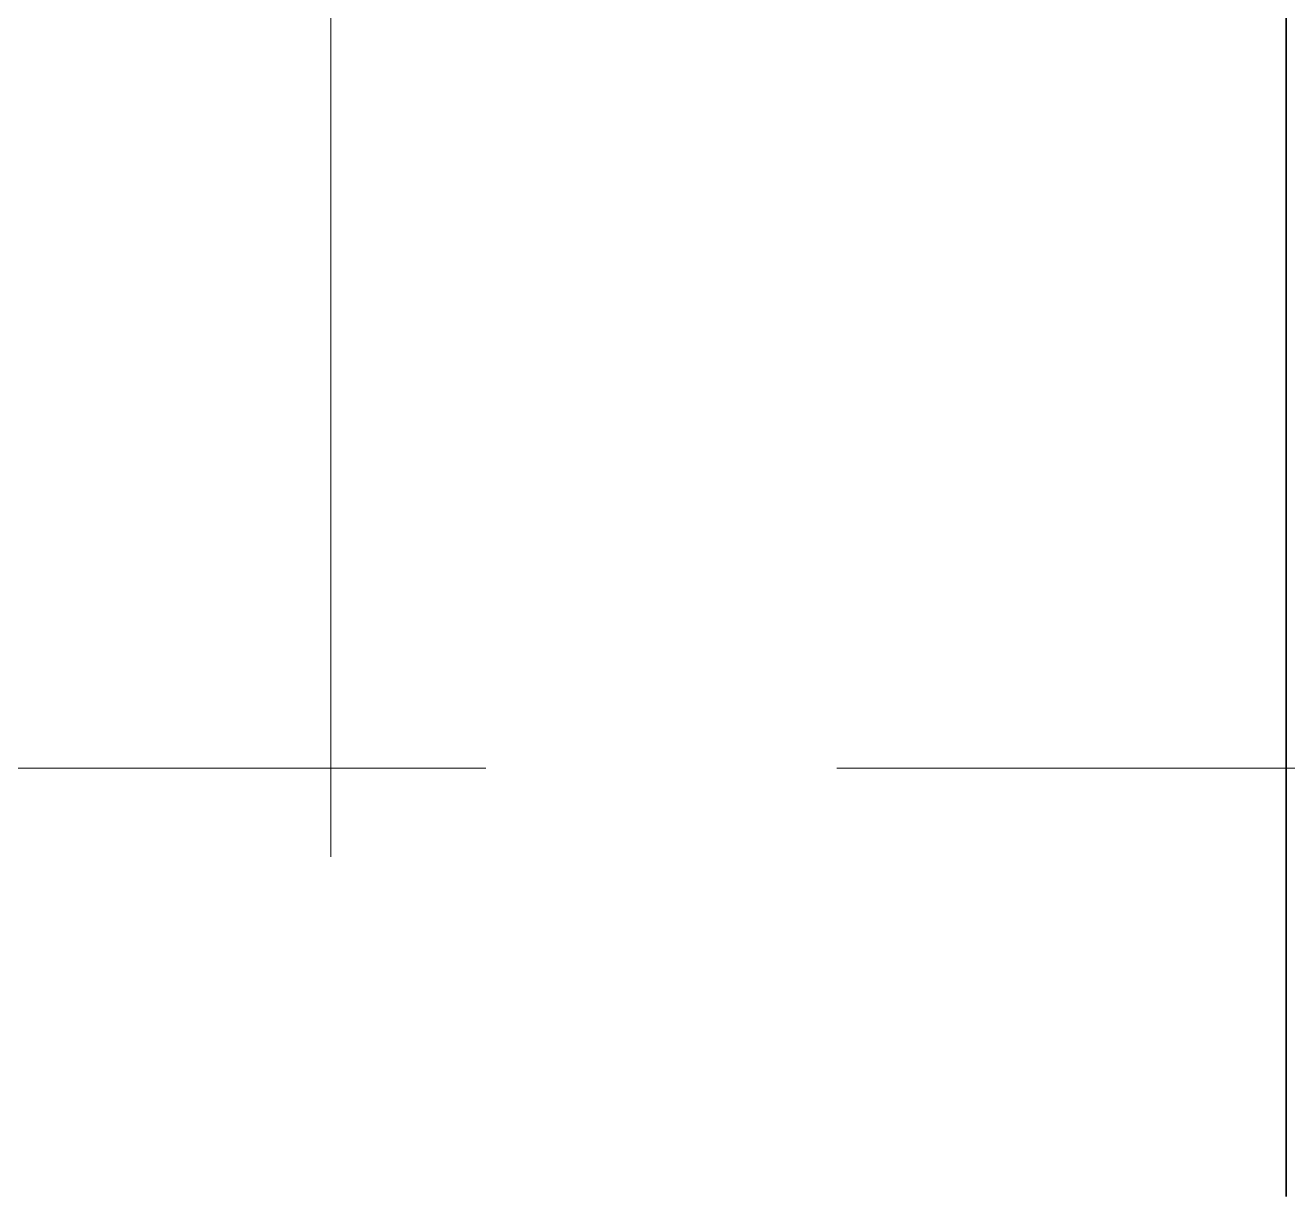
# Model space of a CAD drawing. Header units: millimetres. Extents: x -3817 to 677485, y -22715 to 103890.
# Drawn here: x 657471 to 659185, y 9098 to 10685 of the extents above; entities that cross this region are included whole.
import ezdxf

# ---------------------------------------------------------------- set-up
doc = ezdxf.new("R2010")
doc.units = ezdxf.units.MM
doc.layers.add('PDF _Геометрия', color=7, linetype='Continuous', true_color=0x1d1d1d)

msp = doc.modelspace()

# ---------------------------------------------------------------- linework, layer by layer
at = {"layer": 'PDF _Геометрия', "color": 253, "lineweight": 9, "true_color": 0xaaaaaa}
for points in [[(657885.5, 9555.6), (657885.5, 11143.1)], [(656508.9, 9675.9), (658096.4, 9675.9)], [(658572.7, 9675.9), (659207.7, 9675.9)]]:
    msp.add_lwpolyline(points, dxfattribs=at)
at = {"layer": 'PDF _Геометрия', "color": 9, "lineweight": 9, "true_color": 0xc0c0c0}
for points in [[(659183.4, 10653.4), (659183.4, 10885.1), (659182.4, 10885.1), (659182.4, 10653.4)], [(659182.4, 10633.5), (659183.4, 10633.5), (659183.4, 10613.5), (659183.4, 10593.5), (659183.4, 10613.5), (659182.4, 10613.5)], [(659183.4, 10417.8), (659183.4, 10586.8), (659182.4, 10586.8), (659182.4, 10417.8)], [(659183.4, 10393.5), (659183.4, 10413.5)], [(659183.4, 10269.1), (659183.4, 10352.9), (659182.4, 10352.9), (659182.4, 10269.1)], [(659183.4, 9244.9), (659183.4, 10256.4), (659182.4, 10256.4), (659182.4, 9244.9)], [(659182.4, 9309.4), (659182.4, 9307.2), (659182.4, 9304.5), (659182.4, 9301.5), (659182.4, 9298.1), (659182.4, 9294.4), (659182.4, 9290.4), (659182.4, 9286), (659182.4, 9281.4), (659182.4, 9276.6), (659182.4, 9271.7), (659182.4, 9266.7), (659182.4, 9261.7), (659182.4, 9256.9), (659182.4, 9252.3), (659182.4, 9247.9), (659182.4, 9243.7), (659182.4, 9239.8), (659182.4, 9236.1), (659182.4, 9232.6), (659182.4, 9229.3), (659182.4, 9226.2), (659182.4, 9223.3), (659182.4, 9220.6), (659182.4, 9218.1), (659182.4, 9215.8), (659182.4, 9213.7), (659182.4, 9211.8), (659182.4, 9210.2), (659182.4, 9209), (659182.4, 9208), (659182.4, 9207.3), (659182.4, 9206.9), (659182.4, 9206.6), (659182.4, 9206.4), (659182.4, 9206.3), (659182.4, 9206.1), (659182.4, 9205.9), (659182.4, 9205.7), (659182.4, 9205.5), (659182.4, 9205.3), (659182.4, 9205.2), (659182.4, 9205.1), (659182.4, 9205.2), (659182.4, 9205.3), (659182.4, 9205.5), (659182.4, 9205.7), (659182.4, 9205.9), (659182.4, 9206.1), (659182.4, 9206.3), (659182.4, 9206.4), (659182.4, 9206.6), (659182.4, 9206.9), (659182.4, 9207.3), (659182.4, 9208), (659182.4, 9209), (659182.4, 9210.2), (659182.4, 9211.8), (659182.4, 9213.7), (659182.4, 9215.8), (659182.4, 9218.1), (659182.4, 9220.6), (659182.4, 9223.3), (659182.4, 9226.2), (659182.4, 9229.3), (659182.4, 9232.6), (659182.4, 9236.1), (659182.4, 9239.8), (659182.4, 9243.7), (659182.4, 9247.9), (659182.4, 9252.3), (659182.4, 9256.9), (659182.4, 9261.7), (659182.4, 9266.7), (659182.4, 9271.7), (659182.4, 9276.6), (659182.4, 9281.4), (659182.4, 9286), (659182.4, 9290.4), (659182.4, 9294.4), (659182.4, 9298.1), (659182.4, 9301.5), (659182.4, 9304.5), (659182.4, 9307.2)], [(659183.4, 9205.1), (659183.4, 9205.2), (659183.4, 9205.3), (659183.4, 9205.5), (659183.4, 9205.7), (659183.4, 9205.9), (659183.4, 9206.1), (659183.4, 9206.3), (659183.4, 9206.4), (659183.4, 9206.6), (659183.4, 9206.9), (659183.4, 9207.3), (659183.4, 9208), (659183.4, 9209), (659183.4, 9210.2), (659183.4, 9211.8), (659183.4, 9213.7), (659183.4, 9215.8), (659183.4, 9218.1), (659183.4, 9220.6), (659183.4, 9223.3), (659183.4, 9226.2), (659183.4, 9229.3), (659183.4, 9232.6), (659183.4, 9236.1), (659183.4, 9239.8), (659183.4, 9243.7), (659183.4, 9247.9), (659183.4, 9252.3), (659183.4, 9256.9), (659183.4, 9261.7), (659183.4, 9266.7), (659183.4, 9271.7), (659183.4, 9276.6), (659183.4, 9281.4), (659183.4, 9286), (659183.4, 9290.4), (659183.4, 9294.4), (659183.4, 9298.1), (659183.4, 9301.5), (659183.4, 9304.5), (659183.4, 9307.2), (659183.4, 9309.4), (659183.4, 9307.2), (659183.4, 9304.5), (659183.4, 9301.5), (659183.4, 9298.1), (659183.4, 9294.4), (659183.4, 9290.4), (659183.4, 9286), (659183.4, 9281.4), (659183.4, 9276.6), (659183.4, 9271.7), (659183.4, 9266.7), (659183.4, 9261.7), (659183.4, 9256.9), (659183.4, 9252.3), (659183.4, 9247.9), (659183.4, 9243.7), (659183.4, 9239.8), (659183.4, 9236.1), (659183.4, 9232.6), (659183.4, 9229.3), (659183.4, 9226.2), (659183.4, 9223.3), (659183.4, 9220.6), (659183.4, 9218.1), (659183.4, 9215.8), (659183.4, 9213.7), (659183.4, 9211.8), (659183.4, 9210.2), (659183.4, 9209), (659183.4, 9208), (659183.4, 9207.3), (659183.4, 9206.9), (659183.4, 9206.6), (659183.4, 9206.4), (659183.4, 9206.3), (659183.4, 9206.1), (659183.4, 9205.9), (659183.4, 9205.7), (659183.4, 9205.5), (659183.4, 9205.3), (659183.4, 9205.2)], [(659182.4, 9250.1), (659182.4, 9252.3), (659182.4, 9254.5), (659182.4, 9256.7), (659182.4, 9258.8), (659182.4, 9256.7), (659182.4, 9254.5), (659182.4, 9252.3)], [(659183.4, 9258.8), (659183.4, 9256.7), (659183.4, 9254.5), (659183.4, 9252.3), (659183.4, 9250.1), (659183.4, 9252.3), (659183.4, 9254.5), (659183.4, 9256.7)], [(659182.4, 9230), (659182.4, 9237.9), (659182.4, 9241.5), (659182.4, 9243.9), (659182.4, 9241.5), (659182.4, 9237.9)], [(659183.4, 9243.9), (659183.4, 9241.5), (659183.4, 9237.9), (659183.4, 9230), (659183.4, 9237.9), (659183.4, 9241.5)], [(659183.4, 9230), (659182.4, 9230)], [(659182.4, 9205.1), (659182.4, 9205.1), (659182.4, 9205.2), (659182.4, 9205.4), (659182.4, 9205.6), (659182.4, 9205.9), (659182.4, 9206.2), (659182.4, 9206.6), (659182.4, 9207), (659182.4, 9207.5), (659182.4, 9208), (659182.4, 9208.7), (659182.4, 9209.4), (659182.4, 9210.2), (659182.4, 9211.1), (659182.4, 9212.1), (659182.4, 9213.3), (659182.4, 9215), (659182.4, 9217.2), (659182.4, 9220.2), (659182.4, 9224.1), (659182.4, 9229.1), (659182.4, 9224.1), (659182.4, 9220.2), (659182.4, 9217.2), (659182.4, 9215), (659182.4, 9213.3), (659182.4, 9212.1), (659182.4, 9211.1), (659182.4, 9210.2), (659182.4, 9209.4), (659182.4, 9208.7), (659182.4, 9208), (659182.4, 9207.5), (659182.4, 9207), (659182.4, 9206.6), (659182.4, 9206.2), (659182.4, 9205.9), (659182.4, 9205.6), (659182.4, 9205.4), (659182.4, 9205.2), (659182.4, 9205.1)], [(659183.4, 9229.1), (659183.4, 9224.1), (659183.4, 9220.2), (659183.4, 9217.2), (659183.4, 9215), (659183.4, 9213.3), (659183.4, 9212.1), (659183.4, 9211.1), (659183.4, 9210.2), (659183.4, 9209.4), (659183.4, 9208.7), (659183.4, 9208), (659183.4, 9207.5), (659183.4, 9207), (659183.4, 9206.6), (659183.4, 9206.2), (659183.4, 9205.9), (659183.4, 9205.6), (659183.4, 9205.4), (659183.4, 9205.2), (659183.4, 9205.1), (659183.4, 9205.1), (659183.4, 9205.1), (659183.4, 9205.2), (659183.4, 9205.4), (659183.4, 9205.6), (659183.4, 9205.9), (659183.4, 9206.2), (659183.4, 9206.6), (659183.4, 9207), (659183.4, 9207.5), (659183.4, 9208), (659183.4, 9208.7), (659183.4, 9209.4), (659183.4, 9210.2), (659183.4, 9211.1), (659183.4, 9212.1), (659183.4, 9213.3), (659183.4, 9215), (659183.4, 9217.2), (659183.4, 9220.2), (659183.4, 9224.1)]]:
    msp.add_lwpolyline(points, close=True, dxfattribs=at)
for points in [[(659182.4, 10586.8), (659182.4, 10592.3), (659182.4, 10597.6), (659182.4, 10602.5), (659182.4, 10607.3), (659182.4, 10611.9), (659182.4, 10616.5), (659182.4, 10621), (659182.4, 10625.7), (659182.4, 10630.4), (659182.4, 10635.2), (659182.4, 10639.9), (659182.4, 10644.5), (659182.4, 10649.1), (659182.4, 10653.4)], [(659183.4, 10653.4), (659183.4, 10649.1), (659183.4, 10644.5), (659183.4, 10639.9), (659183.4, 10635.2), (659183.4, 10630.4), (659183.4, 10625.7), (659183.4, 10621), (659183.4, 10616.5), (659183.4, 10611.9), (659183.4, 10607.3), (659183.4, 10602.5), (659183.4, 10597.6), (659183.4, 10592.3), (659183.4, 10586.8)], [(659182.4, 10593.5), (659182.4, 10613.5), (659182.4, 10593.5), (659182.4, 10593.5)], [(659182.4, 9094), (659182.4, 9105.5), (659182.4, 9116.3), (659182.4, 9126.5), (659182.4, 9136.5), (659182.4, 9146.5), (659182.4, 9157), (659182.4, 9168.2), (659182.4, 9180.1), (659182.4, 9192.6), (659182.4, 9205.6), (659182.4, 9218.9), (659182.4, 9232.6), (659182.4, 9246.4), (659182.4, 9260.7), (659182.4, 9275.5), (659182.4, 9290.9), (659182.4, 9307.2), (659182.4, 9324.4), (659182.4, 9342.8), (659182.4, 9362.5), (659182.4, 9384), (659182.4, 9407.4), (659182.4, 9433.2), (659182.4, 9461.6), (659182.4, 9493), (659182.4, 9527.8), (659182.4, 9670.3), (659182.4, 9806.5), (659182.4, 9936.2), (659182.4, 10059.5), (659182.4, 10491.5)], [(659183.4, 10491.5), (659183.4, 10059.5), (659183.4, 9936.2), (659183.4, 9806.5), (659183.4, 9670.3), (659183.4, 9527.8), (659183.4, 9493), (659183.4, 9461.6), (659183.4, 9433.2), (659183.4, 9407.4), (659183.4, 9384), (659183.4, 9362.5), (659183.4, 9342.8), (659183.4, 9324.4), (659183.4, 9307.2), (659183.4, 9290.9), (659183.4, 9275.5), (659183.4, 9260.7), (659183.4, 9246.4), (659183.4, 9232.6), (659183.4, 9218.9), (659183.4, 9205.6), (659183.4, 9192.6), (659183.4, 9180.1), (659183.4, 9168.2), (659183.4, 9157), (659183.4, 9146.5), (659183.4, 9136.5), (659183.4, 9126.5), (659183.4, 9116.3), (659183.4, 9105.5), (659183.4, 9094)], [(659182.4, 10433.5), (659182.4, 10453.5)], [(659183.4, 10453.5), (659183.4, 10433.5)], [(659182.4, 10352.9), (659182.4, 10353.7), (659182.4, 10354.8), (659182.4, 10356.6), (659182.4, 10358.9), (659182.4, 10361.9), (659182.4, 10365.5), (659182.4, 10369.7), (659182.4, 10374.6), (659182.4, 10379.9), (659182.4, 10385.7), (659182.4, 10391.9), (659182.4, 10398.3), (659182.4, 10404.8), (659182.4, 10411.3), (659182.4, 10417.8)], [(659183.4, 10393.5), (659182.4, 10393.5), (659182.4, 10413.5), (659183.4, 10413.5)], [(659182.4, 10393.5), (659182.4, 10413.5)], [(659183.4, 10417.8), (659183.4, 10411.3), (659183.4, 10404.8), (659183.4, 10398.3), (659183.4, 10391.9), (659183.4, 10385.7), (659183.4, 10379.9), (659183.4, 10374.6), (659183.4, 10369.7), (659183.4, 10365.5), (659183.4, 10361.9), (659183.4, 10358.9), (659183.4, 10356.6), (659183.4, 10354.8), (659183.4, 10353.7), (659183.4, 10352.9)], [(659182.4, 10253.5), (659182.4, 10273.5)], [(659183.4, 10273.5), (659183.4, 10253.5)], [(659182.4, 10059.5), (659182.4, 9985.1), (659182.4, 9906.5), (659182.4, 9823.5), (659182.4, 9736.4), (659182.4, 9819.5), (659182.4, 9895.2), (659182.4, 9963.5), (659182.4, 10024.2), (659182.4, 10077.5), (659182.4, 10123.3), (659182.4, 10161.7), (659182.4, 10192.6), (659182.4, 10216), (659182.4, 10231.9), (659182.4, 10240.4), (659182.4, 10255.7), (659182.4, 10269.1)], [(659182.4, 10256.4), (659182.4, 10249.2), (659182.4, 10241.5), (659182.4, 10233.1), (659182.4, 10224.3), (659182.4, 10215), (659182.4, 10205.4), (659182.4, 10195.4), (659182.4, 10185.2), (659182.4, 10174.7), (659182.4, 10163.9), (659182.4, 10152.7), (659182.4, 10141.2), (659182.4, 10129.5), (659182.4, 10117.4), (659182.4, 10105.2), (659182.4, 10092.8), (659182.4, 10080.2), (659182.4, 10067.6), (659182.4, 10054.9), (659182.4, 10042.1), (659182.4, 10028.9), (659182.4, 10015.3), (659182.4, 10001), (659182.4, 9985.9), (659182.4, 9970), (659182.4, 9952.7), (659182.4, 9933.6), (659182.4, 9911.8), (659182.4, 9886.6), (659182.4, 9857.2), (659182.4, 9822.8), (659182.4, 9782.8), (659182.4, 9736.4), (659182.4, 9713.2), (659182.4, 9690.5), (659182.4, 9668.5), (659182.4, 9647.4), (659182.4, 9627.4), (659182.4, 9608.8), (659182.4, 9591.7), (659182.4, 9575.9), (659182.4, 9561.2), (659182.4, 9547.6), (659182.4, 9534.7), (659182.4, 9522.5), (659182.4, 9510.9), (659182.4, 9499.5), (659182.4, 9488.4), (659182.4, 9477.3), (659182.4, 9466.1), (659182.4, 9454.8), (659182.4, 9443), (659182.4, 9430.8), (659182.4, 9418.2), (659182.4, 9405.3), (659182.4, 9392.1), (659182.4, 9378.7), (659182.4, 9365.1), (659182.4, 9351.5), (659182.4, 9337.8), (659182.4, 9324.2), (659182.4, 9310.6), (659182.4, 9297.1), (659182.4, 9283.8), (659182.4, 9270.6), (659182.4, 9257.6), (659182.4, 9244.9)], [(659183.4, 10269.1), (659183.4, 10255.7), (659183.4, 10240.4), (659183.4, 10231.9), (659183.4, 10216), (659183.4, 10192.6), (659183.4, 10161.7), (659183.4, 10123.3), (659183.4, 10077.5), (659183.4, 10024.2), (659183.4, 9963.5), (659183.4, 9895.2), (659183.4, 9819.5), (659183.4, 9736.4), (659183.4, 9823.5), (659183.4, 9906.5), (659183.4, 9985.1), (659183.4, 10059.5)], [(659183.4, 9244.9), (659183.4, 9257.6), (659183.4, 9270.6), (659183.4, 9283.8), (659183.4, 9297.1), (659183.4, 9310.6), (659183.4, 9324.2), (659183.4, 9337.8), (659183.4, 9351.5), (659183.4, 9365.1), (659183.4, 9378.7), (659183.4, 9392.1), (659183.4, 9405.3), (659183.4, 9418.2), (659183.4, 9430.8), (659183.4, 9443), (659183.4, 9454.8), (659183.4, 9466.1), (659183.4, 9477.3), (659183.4, 9488.4), (659183.4, 9499.5), (659183.4, 9510.9), (659183.4, 9522.5), (659183.4, 9534.7), (659183.4, 9547.6), (659183.4, 9561.2), (659183.4, 9575.9), (659183.4, 9591.7), (659183.4, 9608.8), (659183.4, 9627.4), (659183.4, 9647.4), (659183.4, 9668.5), (659183.4, 9690.5), (659183.4, 9713.2), (659183.4, 9736.4), (659183.4, 9782.8), (659183.4, 9822.8), (659183.4, 9857.2), (659183.4, 9886.6), (659183.4, 9911.8), (659183.4, 9933.6), (659183.4, 9952.7), (659183.4, 9970), (659183.4, 9985.9), (659183.4, 10001), (659183.4, 10015.3), (659183.4, 10028.9), (659183.4, 10042.1), (659183.4, 10054.9), (659183.4, 10067.6), (659183.4, 10080.2), (659183.4, 10092.8), (659183.4, 10105.2), (659183.4, 10117.4), (659183.4, 10129.5), (659183.4, 10141.2), (659183.4, 10152.7), (659183.4, 10163.9), (659183.4, 10174.7), (659183.4, 10185.2), (659183.4, 10195.4), (659183.4, 10205.4), (659183.4, 10215), (659183.4, 10224.3), (659183.4, 10233.1), (659183.4, 10241.5), (659183.4, 10249.2), (659183.4, 10256.4)], [(659182.4, 10172.1), (659182.4, 10192.1)], [(659183.4, 10192.1), (659183.4, 10172.1)], [(659182.4, 9992.1), (659182.4, 10012.1)], [(659183.4, 10012.1), (659183.4, 9992.1)], [(659182.4, 9850.6), (659182.4, 9848.4), (659182.4, 9845.9), (659182.4, 9842.9), (659182.4, 9839.6), (659182.4, 9836), (659182.4, 9832), (659182.4, 9827.7), (659182.4, 9823.2), (659182.4, 9818.6), (659182.4, 9813.8), (659182.4, 9809.1), (659182.4, 9804.4), (659182.4, 9799.9), (659182.4, 9795.5), (659182.4, 9791.2), (659182.4, 9787.1), (659182.4, 9783.1), (659182.4, 9779.2), (659182.4, 9775.4), (659182.4, 9771.7), (659182.4, 9767.9), (659182.4, 9764.2), (659182.4, 9760.6), (659182.4, 9757), (659182.4, 9753.5), (659182.4, 9750.4), (659182.4, 9747.5), (659182.4, 9745.1)], [(659182.4, 9742.3), (659182.4, 9744.7), (659182.4, 9747.5), (659182.4, 9750.6), (659182.4, 9753.9), (659182.4, 9757.5), (659182.4, 9761.1), (659182.4, 9764.8), (659182.4, 9768.5), (659182.4, 9772.2), (659182.4, 9776), (659182.4, 9779.9), (659182.4, 9783.9), (659182.4, 9788), (659182.4, 9792.2), (659182.4, 9796.6), (659182.4, 9801.2), (659182.4, 9805.9), (659182.4, 9810.7), (659182.4, 9815.4), (659182.4, 9820.1), (659182.4, 9824.6), (659182.4, 9828.9), (659182.4, 9832.9), (659182.4, 9836.6), (659182.4, 9840), (659182.4, 9843), (659182.4, 9845.5), (659182.4, 9847.7)], [(659183.4, 9745.1), (659183.4, 9747.5), (659183.4, 9750.4), (659183.4, 9753.5), (659183.4, 9757), (659183.4, 9760.6), (659183.4, 9764.2), (659183.4, 9767.9), (659183.4, 9771.7), (659183.4, 9775.4), (659183.4, 9779.2), (659183.4, 9783.1), (659183.4, 9787.1), (659183.4, 9791.2), (659183.4, 9795.5), (659183.4, 9799.9), (659183.4, 9804.4), (659183.4, 9809.1), (659183.4, 9813.8), (659183.4, 9818.6), (659183.4, 9823.2), (659183.4, 9827.7), (659183.4, 9832), (659183.4, 9836), (659183.4, 9839.6), (659183.4, 9842.9), (659183.4, 9845.9), (659183.4, 9848.4), (659183.4, 9850.6)], [(659183.4, 9847.7), (659183.4, 9845.5), (659183.4, 9843), (659183.4, 9840), (659183.4, 9836.6), (659183.4, 9832.9), (659183.4, 9828.9), (659183.4, 9824.6), (659183.4, 9820.1), (659183.4, 9815.4), (659183.4, 9810.7), (659183.4, 9805.9), (659183.4, 9801.2), (659183.4, 9796.6), (659183.4, 9792.2), (659183.4, 9788), (659183.4, 9783.9), (659183.4, 9779.9), (659183.4, 9776), (659183.4, 9772.2), (659183.4, 9768.5), (659183.4, 9764.8), (659183.4, 9761.1), (659183.4, 9757.5), (659183.4, 9753.9), (659183.4, 9750.6), (659183.4, 9747.5), (659183.4, 9744.7), (659183.4, 9742.3)], [(659182.4, 9714), (659182.4, 9719.1), (659182.4, 9722.3), (659182.4, 9725.1), (659182.4, 9727.8), (659182.4, 9730.8), (659182.4, 9734), (659182.4, 9737.5), (659182.4, 9741), (659182.4, 9744.6), (659182.4, 9748.1), (659182.4, 9751.4), (659182.4, 9754.6), (659182.4, 9757.8), (659182.4, 9760.9), (659182.4, 9764), (659182.4, 9767.1), (659182.4, 9770.2), (659182.4, 9773.2), (659182.4, 9776.2), (659182.4, 9779.2), (659182.4, 9782.2), (659182.4, 9785.1), (659182.4, 9787.9), (659182.4, 9790.6), (659182.4, 9793.2), (659182.4, 9795.8), (659182.4, 9798.4), (659182.4, 9800.9), (659182.4, 9803.5), (659182.4, 9806.1), (659182.4, 9808.8), (659182.4, 9811.4), (659182.4, 9814.2), (659182.4, 9816.9), (659182.4, 9819.6), (659182.4, 9822.4), (659182.4, 9825.1), (659182.4, 9827.7), (659182.4, 9830.3), (659182.4, 9832.8), (659182.4, 9835.2), (659182.4, 9837.4)], [(659182.4, 9835.3), (659182.4, 9833.1), (659182.4, 9830.8), (659182.4, 9828.4), (659182.4, 9825.9), (659182.4, 9823.3), (659182.4, 9820.6), (659182.4, 9817.9), (659182.4, 9815.3), (659182.4, 9812.6), (659182.4, 9810), (659182.4, 9807.4), (659182.4, 9804.8), (659182.4, 9802.2), (659182.4, 9799.7), (659182.4, 9797.2), (659182.4, 9794.7), (659182.4, 9792.1), (659182.4, 9789.5), (659182.4, 9786.9), (659182.4, 9784.1), (659182.4, 9781.3), (659182.4, 9778.4), (659182.4, 9775.4), (659182.4, 9772.4), (659182.4, 9769.4), (659182.4, 9766.4), (659182.4, 9763.3), (659182.4, 9760.3), (659182.4, 9757.2), (659182.4, 9754.1), (659182.4, 9750.9), (659182.4, 9747.7), (659182.4, 9744.3), (659182.4, 9740.8), (659182.4, 9737.3), (659182.4, 9733.9), (659182.4, 9730.7), (659182.4, 9727.8), (659182.4, 9725), (659182.4, 9722.3), (659182.4, 9719.1), (659182.4, 9713.8)], [(659183.4, 9837.4), (659183.4, 9835.2), (659183.4, 9832.8), (659183.4, 9830.3), (659183.4, 9827.7), (659183.4, 9825.1), (659183.4, 9822.4), (659183.4, 9819.6), (659183.4, 9816.9), (659183.4, 9814.2), (659183.4, 9811.4), (659183.4, 9808.8), (659183.4, 9806.1), (659183.4, 9803.5), (659183.4, 9800.9), (659183.4, 9798.4), (659183.4, 9795.8), (659183.4, 9793.2), (659183.4, 9790.6), (659183.4, 9787.9), (659183.4, 9785.1), (659183.4, 9782.2), (659183.4, 9779.2), (659183.4, 9776.2), (659183.4, 9773.2), (659183.4, 9770.2), (659183.4, 9767.1), (659183.4, 9764), (659183.4, 9760.9), (659183.4, 9757.8), (659183.4, 9754.6), (659183.4, 9751.4), (659183.4, 9748.1), (659183.4, 9744.6), (659183.4, 9741), (659183.4, 9737.5), (659183.4, 9734), (659183.4, 9730.8), (659183.4, 9727.8), (659183.4, 9725.1), (659183.4, 9722.3), (659183.4, 9719.1), (659183.4, 9714)], [(659183.4, 9713.8), (659183.4, 9719.1), (659183.4, 9722.3), (659183.4, 9725), (659183.4, 9727.8), (659183.4, 9730.7), (659183.4, 9733.9), (659183.4, 9737.3), (659183.4, 9740.8), (659183.4, 9744.3), (659183.4, 9747.7), (659183.4, 9750.9), (659183.4, 9754.1), (659183.4, 9757.2), (659183.4, 9760.3), (659183.4, 9763.3), (659183.4, 9766.4), (659183.4, 9769.4), (659183.4, 9772.4), (659183.4, 9775.4), (659183.4, 9778.4), (659183.4, 9781.3), (659183.4, 9784.1), (659183.4, 9786.9), (659183.4, 9789.5), (659183.4, 9792.1), (659183.4, 9794.7), (659183.4, 9797.2), (659183.4, 9799.7), (659183.4, 9802.2), (659183.4, 9804.8), (659183.4, 9807.4), (659183.4, 9810), (659183.4, 9812.6), (659183.4, 9815.3), (659183.4, 9817.9), (659183.4, 9820.6), (659183.4, 9823.3), (659183.4, 9825.9), (659183.4, 9828.4), (659183.4, 9830.8), (659183.4, 9833.1), (659183.4, 9835.3)], [(659182.4, 9711.1), (659182.4, 9713.6)], [(659182.4, 9713.3), (659182.4, 9710.7)], [(659183.4, 9713.6), (659183.4, 9711.1)], [(659183.4, 9710.7), (659183.4, 9713.3)], [(659182.4, 9649.8), (659182.4, 9647.3), (659182.4, 9642.3), (659182.4, 9635.2), (659182.4, 9626.6), (659182.4, 9617), (659182.4, 9606.8), (659182.4, 9596.4), (659182.4, 9585.8), (659182.4, 9575.4), (659182.4, 9565.4), (659182.4, 9556.2), (659182.4, 9548), (659182.4, 9541), (659182.4, 9535.3), (659182.4, 9530.4), (659182.4, 9525.7), (659182.4, 9521), (659182.4, 9515.9), (659182.4, 9510.6), (659182.4, 9505.4), (659182.4, 9500.3), (659182.4, 9495.6), (659182.4, 9491.3), (659182.4, 9487.6), (659182.4, 9484.4), (659182.4, 9481.8)], [(659182.4, 9638.3), (659182.4, 9646.3), (659182.4, 9649.7)], [(659182.4, 9481.4), (659182.4, 9484), (659182.4, 9487.2), (659182.4, 9491), (659182.4, 9495.2), (659182.4, 9499.9), (659182.4, 9505), (659182.4, 9510.2), (659182.4, 9515.5), (659182.4, 9520.6), (659182.4, 9525.3), (659182.4, 9530), (659182.4, 9534.9), (659182.4, 9540.7), (659182.4, 9547.6), (659182.4, 9555.8), (659182.4, 9565.1), (659182.4, 9575), (659182.4, 9585.4), (659182.4, 9596), (659182.4, 9606.5), (659182.4, 9616.6), (659182.4, 9626.2), (659182.4, 9634.8), (659182.4, 9641.9), (659182.4, 9646.9), (659182.4, 9649.5)], [(659182.4, 9649.3), (659182.4, 9645.9), (659182.4, 9638)], [(659182.4, 9476.5), (659182.4, 9479.6), (659182.4, 9483.9), (659182.4, 9488.8), (659182.4, 9491.5), (659182.4, 9494.4), (659182.4, 9498.9), (659182.4, 9504.6), (659182.4, 9511.1), (659182.4, 9517.7), (659182.4, 9524.5), (659182.4, 9531.3), (659182.4, 9538.1), (659182.4, 9544.9), (659182.4, 9551.6), (659182.4, 9558.3), (659182.4, 9564.9), (659182.4, 9571.4), (659182.4, 9577.7), (659182.4, 9583.9), (659182.4, 9590.2), (659182.4, 9596.7), (659182.4, 9603.4), (659182.4, 9610.6), (659182.4, 9618.3), (659182.4, 9625.9), (659182.4, 9632.6), (659182.4, 9637.4)], [(659182.4, 9637), (659182.4, 9632.2), (659182.4, 9625.5), (659182.4, 9617.9), (659182.4, 9610.2), (659182.4, 9603), (659182.4, 9596.3), (659182.4, 9589.8), (659182.4, 9583.6), (659182.4, 9577.3), (659182.4, 9571), (659182.4, 9564.5), (659182.4, 9557.9), (659182.4, 9551.2), (659182.4, 9544.5), (659182.4, 9537.7), (659182.4, 9530.9), (659182.4, 9524.1), (659182.4, 9517.3), (659182.4, 9510.7), (659182.4, 9504.2), (659182.4, 9498.5), (659182.4, 9494), (659182.4, 9491.1), (659182.4, 9488.4), (659182.4, 9483.5), (659182.4, 9479.2), (659182.4, 9476.1)], [(659183.4, 9481.8), (659183.4, 9484.4), (659183.4, 9487.6), (659183.4, 9491.3), (659183.4, 9495.6), (659183.4, 9500.3), (659183.4, 9505.4), (659183.4, 9510.6), (659183.4, 9515.9), (659183.4, 9521), (659183.4, 9525.7), (659183.4, 9530.4), (659183.4, 9535.3), (659183.4, 9541), (659183.4, 9548), (659183.4, 9556.2), (659183.4, 9565.4), (659183.4, 9575.4), (659183.4, 9585.8), (659183.4, 9596.4), (659183.4, 9606.8), (659183.4, 9617), (659183.4, 9626.6), (659183.4, 9635.2), (659183.4, 9642.3), (659183.4, 9647.3), (659183.4, 9649.8)], [(659183.4, 9649.7), (659183.4, 9646.3), (659183.4, 9638.3)], [(659183.4, 9649.5), (659183.4, 9646.9), (659183.4, 9641.9), (659183.4, 9634.8), (659183.4, 9626.2), (659183.4, 9616.6), (659183.4, 9606.5), (659183.4, 9596), (659183.4, 9585.4), (659183.4, 9575), (659183.4, 9565.1), (659183.4, 9555.8), (659183.4, 9547.6), (659183.4, 9540.7), (659183.4, 9534.9), (659183.4, 9530), (659183.4, 9525.3), (659183.4, 9520.6), (659183.4, 9515.5), (659183.4, 9510.2), (659183.4, 9505), (659183.4, 9499.9), (659183.4, 9495.2), (659183.4, 9491), (659183.4, 9487.2), (659183.4, 9484), (659183.4, 9481.4)], [(659183.4, 9638), (659183.4, 9645.9), (659183.4, 9649.3)], [(659183.4, 9637.4), (659183.4, 9632.6), (659183.4, 9625.9), (659183.4, 9618.3), (659183.4, 9610.6), (659183.4, 9603.4), (659183.4, 9596.7), (659183.4, 9590.2), (659183.4, 9583.9), (659183.4, 9577.7), (659183.4, 9571.4), (659183.4, 9564.9), (659183.4, 9558.3), (659183.4, 9551.6), (659183.4, 9544.9), (659183.4, 9538.1), (659183.4, 9531.3), (659183.4, 9524.5), (659183.4, 9517.7), (659183.4, 9511.1), (659183.4, 9504.6), (659183.4, 9498.9), (659183.4, 9494.4), (659183.4, 9491.5), (659183.4, 9488.8), (659183.4, 9483.9), (659183.4, 9479.6), (659183.4, 9476.5)], [(659183.4, 9476.1), (659183.4, 9479.2), (659183.4, 9483.5), (659183.4, 9488.4), (659183.4, 9491.1), (659183.4, 9494), (659183.4, 9498.5), (659183.4, 9504.2), (659183.4, 9510.7), (659183.4, 9517.3), (659183.4, 9524.1), (659183.4, 9530.9), (659183.4, 9537.7), (659183.4, 9544.5), (659183.4, 9551.2), (659183.4, 9557.9), (659183.4, 9564.5), (659183.4, 9571), (659183.4, 9577.3), (659183.4, 9583.6), (659183.4, 9589.8), (659183.4, 9596.3), (659183.4, 9603), (659183.4, 9610.2), (659183.4, 9617.9), (659183.4, 9625.5), (659183.4, 9632.2), (659183.4, 9637)], [(659182.4, 9448.3), (659182.4, 9450.9), (659182.4, 9454.1), (659182.4, 9457.8), (659182.4, 9462.1), (659182.4, 9466.8), (659182.4, 9471.9), (659182.4, 9477.1), (659182.4, 9482.4), (659182.4, 9487.5), (659182.4, 9492.2), (659182.4, 9496.9), (659182.4, 9501.8), (659182.4, 9507.5), (659182.4, 9514.5), (659182.4, 9522.7), (659182.4, 9531.9), (659182.4, 9541.9), (659182.4, 9552.3), (659182.4, 9562.9), (659182.4, 9573.3), (659182.4, 9583.5), (659182.4, 9593.1), (659182.4, 9601.7), (659182.4, 9608.8), (659182.4, 9613.8), (659182.4, 9616.3)], [(659182.4, 9616.2), (659182.4, 9612.8), (659182.4, 9604.8)], [(659182.4, 9615.6), (659182.4, 9613), (659182.4, 9608), (659182.4, 9600.9), (659182.4, 9592.3), (659182.4, 9582.7), (659182.4, 9572.6), (659182.4, 9562.1), (659182.4, 9551.6), (659182.4, 9541.2), (659182.4, 9531.2), (659182.4, 9521.9), (659182.4, 9513.7), (659182.4, 9506.8), (659182.4, 9501), (659182.4, 9496.1), (659182.4, 9491.4), (659182.4, 9486.7), (659182.4, 9481.6), (659182.4, 9476.3), (659182.4, 9471.1), (659182.4, 9466), (659182.4, 9461.3), (659182.4, 9457.1), (659182.4, 9453.3), (659182.4, 9450.1), (659182.4, 9447.5)], [(659182.4, 9604.1), (659182.4, 9612.1), (659182.4, 9615.4)], [(659182.4, 9603.9), (659182.4, 9599.1), (659182.4, 9592.4), (659182.4, 9584.8), (659182.4, 9577.1), (659182.4, 9569.9), (659182.4, 9563.2), (659182.4, 9556.7), (659182.4, 9550.4), (659182.4, 9544.2), (659182.4, 9537.9), (659182.4, 9531.4), (659182.4, 9524.8), (659182.4, 9518.1), (659182.4, 9511.4), (659182.4, 9504.6), (659182.4, 9497.8), (659182.4, 9491), (659182.4, 9484.2), (659182.4, 9477.6), (659182.4, 9471.1), (659182.4, 9465.4), (659182.4, 9460.9), (659182.4, 9458), (659182.4, 9455.3), (659182.4, 9450.4), (659182.4, 9446.1), (659182.4, 9443)], [(659182.4, 9442.3), (659182.4, 9445.4), (659182.4, 9449.6), (659182.4, 9454.5), (659182.4, 9457.2), (659182.4, 9460.2), (659182.4, 9464.6), (659182.4, 9470.3), (659182.4, 9476.8), (659182.4, 9483.5), (659182.4, 9490.2), (659182.4, 9497), (659182.4, 9503.8), (659182.4, 9510.6), (659182.4, 9517.3), (659182.4, 9524), (659182.4, 9530.6), (659182.4, 9537.1), (659182.4, 9543.4), (659182.4, 9549.7), (659182.4, 9555.9), (659182.4, 9562.4), (659182.4, 9569.1), (659182.4, 9576.4), (659182.4, 9584.1), (659182.4, 9591.7), (659182.4, 9598.3), (659182.4, 9603.2)], [(659183.4, 9616.3), (659183.4, 9613.8), (659183.4, 9608.8), (659183.4, 9601.7), (659183.4, 9593.1), (659183.4, 9583.5), (659183.4, 9573.3), (659183.4, 9562.9), (659183.4, 9552.3), (659183.4, 9541.9), (659183.4, 9531.9), (659183.4, 9522.7), (659183.4, 9514.5), (659183.4, 9507.5), (659183.4, 9501.8), (659183.4, 9496.9), (659183.4, 9492.2), (659183.4, 9487.5), (659183.4, 9482.4), (659183.4, 9477.1), (659183.4, 9471.9), (659183.4, 9466.8), (659183.4, 9462.1), (659183.4, 9457.8), (659183.4, 9454.1), (659183.4, 9450.9), (659183.4, 9448.3)], [(659183.4, 9604.8), (659183.4, 9612.8), (659183.4, 9616.2)], [(659183.4, 9447.5), (659183.4, 9450.1), (659183.4, 9453.3), (659183.4, 9457.1), (659183.4, 9461.3), (659183.4, 9466), (659183.4, 9471.1), (659183.4, 9476.3), (659183.4, 9481.6), (659183.4, 9486.7), (659183.4, 9491.4), (659183.4, 9496.1), (659183.4, 9501), (659183.4, 9506.8), (659183.4, 9513.7), (659183.4, 9521.9), (659183.4, 9531.2), (659183.4, 9541.2), (659183.4, 9551.6), (659183.4, 9562.1), (659183.4, 9572.6), (659183.4, 9582.7), (659183.4, 9592.3), (659183.4, 9600.9), (659183.4, 9608), (659183.4, 9613), (659183.4, 9615.6)], [(659183.4, 9615.4), (659183.4, 9612.1), (659183.4, 9604.1)], [(659183.4, 9443), (659183.4, 9446.1), (659183.4, 9450.4), (659183.4, 9455.3), (659183.4, 9458), (659183.4, 9460.9), (659183.4, 9465.4), (659183.4, 9471.1), (659183.4, 9477.6), (659183.4, 9484.2), (659183.4, 9491), (659183.4, 9497.8), (659183.4, 9504.6), (659183.4, 9511.4), (659183.4, 9518.1), (659183.4, 9524.8), (659183.4, 9531.4), (659183.4, 9537.9), (659183.4, 9544.2), (659183.4, 9550.4), (659183.4, 9556.7), (659183.4, 9563.2), (659183.4, 9569.9), (659183.4, 9577.1), (659183.4, 9584.8), (659183.4, 9592.4), (659183.4, 9599.1), (659183.4, 9603.9)], [(659183.4, 9603.2), (659183.4, 9598.3), (659183.4, 9591.7), (659183.4, 9584.1), (659183.4, 9576.4), (659183.4, 9569.1), (659183.4, 9562.4), (659183.4, 9555.9), (659183.4, 9549.7), (659183.4, 9543.4), (659183.4, 9537.1), (659183.4, 9530.6), (659183.4, 9524), (659183.4, 9517.3), (659183.4, 9510.6), (659183.4, 9503.8), (659183.4, 9497), (659183.4, 9490.2), (659183.4, 9483.5), (659183.4, 9476.8), (659183.4, 9470.3), (659183.4, 9464.6), (659183.4, 9460.2), (659183.4, 9457.2), (659183.4, 9454.5), (659183.4, 9449.6), (659183.4, 9445.4), (659183.4, 9442.3)], [(659182.4, 9313.5), (659182.4, 9311.2), (659182.4, 9308.5), (659182.4, 9305.5), (659182.4, 9302.1), (659182.4, 9298.4), (659182.4, 9294.4), (659182.4, 9290), (659182.4, 9285.4), (659182.4, 9280.6), (659182.4, 9275.7), (659182.4, 9270.7), (659182.4, 9265.8), (659182.4, 9260.9), (659182.4, 9256.3), (659182.4, 9251.9), (659182.4, 9247.7), (659182.4, 9243.8), (659182.4, 9240.1), (659182.4, 9236.6), (659182.4, 9233.3), (659182.4, 9230.3), (659182.4, 9227.4), (659182.4, 9224.7), (659182.4, 9222.1), (659182.4, 9219.8), (659182.4, 9217.7), (659182.4, 9215.8), (659182.4, 9214.3), (659182.4, 9213), (659182.4, 9212), (659182.4, 9211.4), (659182.4, 9210.9), (659182.4, 9210.6), (659182.4, 9210.5), (659182.4, 9210.3), (659182.4, 9210.2), (659182.4, 9210), (659182.4, 9209.7), (659182.4, 9209.5), (659182.4, 9209.3), (659182.4, 9209.2), (659182.4, 9209.2)], [(659183.4, 9209.2), (659183.4, 9209.2), (659183.4, 9209.3), (659183.4, 9209.5), (659183.4, 9209.7), (659183.4, 9210), (659183.4, 9210.2), (659183.4, 9210.3), (659183.4, 9210.5), (659183.4, 9210.6), (659183.4, 9210.9), (659183.4, 9211.4), (659183.4, 9212), (659183.4, 9213), (659183.4, 9214.3), (659183.4, 9215.8), (659183.4, 9217.7), (659183.4, 9219.8), (659183.4, 9222.1), (659183.4, 9224.7), (659183.4, 9227.4), (659183.4, 9230.3), (659183.4, 9233.3), (659183.4, 9236.6), (659183.4, 9240.1), (659183.4, 9243.8), (659183.4, 9247.7), (659183.4, 9251.9), (659183.4, 9256.3), (659183.4, 9260.9), (659183.4, 9265.8), (659183.4, 9270.7), (659183.4, 9275.7), (659183.4, 9280.6), (659183.4, 9285.4), (659183.4, 9290), (659183.4, 9294.4), (659183.4, 9298.4), (659183.4, 9302.1), (659183.4, 9305.5), (659183.4, 9308.5), (659183.4, 9311.2), (659183.4, 9313.5)], [(659182.4, 9307.4), (659182.4, 9305.1), (659182.4, 9302.5), (659182.4, 9299.5), (659182.4, 9296.1), (659182.4, 9292.4), (659182.4, 9288.3), (659182.4, 9284), (659182.4, 9279.4), (659182.4, 9274.6), (659182.4, 9269.6), (659182.4, 9264.7), (659182.4, 9259.7), (659182.4, 9254.9), (659182.4, 9250.2), (659182.4, 9245.8), (659182.4, 9241.7), (659182.4, 9237.8), (659182.4, 9234.1), (659182.4, 9230.6), (659182.4, 9227.3), (659182.4, 9224.2), (659182.4, 9221.3), (659182.4, 9218.6), (659182.4, 9216.1), (659182.4, 9213.7), (659182.4, 9211.6), (659182.4, 9209.8), (659182.4, 9208.2), (659182.4, 9206.9), (659182.4, 9206), (659182.4, 9205.3), (659182.4, 9204.9), (659182.4, 9204.6), (659182.4, 9204.4), (659182.4, 9204.3), (659182.4, 9204.1), (659182.4, 9203.9), (659182.4, 9203.7), (659182.4, 9203.5), (659182.4, 9203.3), (659182.4, 9203.2), (659182.4, 9203.1)], [(659183.4, 9203.1), (659183.4, 9203.2), (659183.4, 9203.3), (659183.4, 9203.5), (659183.4, 9203.7), (659183.4, 9203.9), (659183.4, 9204.1), (659183.4, 9204.3), (659183.4, 9204.4), (659183.4, 9204.6), (659183.4, 9204.9), (659183.4, 9205.3), (659183.4, 9206), (659183.4, 9206.9), (659183.4, 9208.2), (659183.4, 9209.8), (659183.4, 9211.6), (659183.4, 9213.7), (659183.4, 9216.1), (659183.4, 9218.6), (659183.4, 9221.3), (659183.4, 9224.2), (659183.4, 9227.3), (659183.4, 9230.6), (659183.4, 9234.1), (659183.4, 9237.8), (659183.4, 9241.7), (659183.4, 9245.8), (659183.4, 9250.2), (659183.4, 9254.9), (659183.4, 9259.7), (659183.4, 9264.7), (659183.4, 9269.6), (659183.4, 9274.6), (659183.4, 9279.4), (659183.4, 9284), (659183.4, 9288.3), (659183.4, 9292.4), (659183.4, 9296.1), (659183.4, 9299.5), (659183.4, 9302.5), (659183.4, 9305.1), (659183.4, 9307.4)], [(659182.4, 9254.1), (659182.4, 9256.3), (659182.4, 9258.5), (659182.4, 9260.7), (659182.4, 9262.8)], [(659183.4, 9262.8), (659183.4, 9260.7), (659183.4, 9258.5), (659183.4, 9256.3), (659183.4, 9254.1)], [(659182.4, 9248.1), (659182.4, 9250.2), (659182.4, 9252.4), (659182.4, 9254.6), (659182.4, 9256.8)], [(659182.4, 9247.9), (659182.4, 9245.5), (659182.4, 9241.9), (659182.4, 9234), (659182.4, 9233.1), (659182.4, 9228.1), (659182.4, 9224.2), (659182.4, 9221.2), (659182.4, 9219), (659182.4, 9217.4), (659182.4, 9216.1), (659182.4, 9215.1), (659182.4, 9214.2), (659182.4, 9213.4), (659182.4, 9212.7), (659182.4, 9212.1), (659182.4, 9211.5), (659182.4, 9211.1), (659182.4, 9210.6), (659182.4, 9210.2), (659182.4, 9209.9), (659182.4, 9209.6), (659182.4, 9209.4), (659182.4, 9209.3), (659182.4, 9209.2), (659182.4, 9209.2), (659183.4, 9209.2), (659183.4, 9209.2), (659183.4, 9209.3), (659183.4, 9209.4), (659183.4, 9209.6), (659183.4, 9209.9), (659183.4, 9210.2), (659183.4, 9210.6), (659183.4, 9211.1), (659183.4, 9211.5), (659183.4, 9212.1), (659183.4, 9212.7), (659183.4, 9213.4), (659183.4, 9214.2), (659183.4, 9215.1), (659183.4, 9216.1), (659183.4, 9217.4), (659183.4, 9219), (659183.4, 9221.2), (659183.4, 9224.2), (659183.4, 9228.1), (659183.4, 9233.1), (659183.4, 9234), (659183.4, 9241.9), (659183.4, 9245.5), (659183.4, 9247.9)], [(659183.4, 9244), (659182.4, 9244)], [(659182.4, 9134.2), (659182.4, 9134.2), (659182.4, 9134.4), (659182.4, 9134.5), (659182.4, 9134.8), (659182.4, 9135), (659182.4, 9135.2), (659182.4, 9135.3), (659182.4, 9135.5), (659182.4, 9135.7), (659182.4, 9135.9), (659182.4, 9136.4), (659182.4, 9137.1), (659182.4, 9138), (659182.4, 9139.3), (659182.4, 9140.8), (659182.4, 9142.7), (659182.4, 9144.8), (659182.4, 9147.1), (659182.4, 9149.7), (659182.4, 9152.4), (659182.4, 9155.3), (659182.4, 9158.4), (659182.4, 9161.6), (659182.4, 9165.1), (659182.4, 9168.8), (659182.4, 9172.7), (659182.4, 9176.9), (659182.4, 9181.3), (659182.4, 9186), (659182.4, 9190.8), (659182.4, 9195.7), (659182.4, 9200.7), (659182.4, 9205.6), (659182.4, 9210.4), (659182.4, 9215.1), (659182.4, 9219.4), (659182.4, 9223.4), (659182.4, 9227.2), (659182.4, 9230.5), (659182.4, 9233.5), (659182.4, 9236.2), (659182.4, 9238.5), (659182.4, 9240.4), (659182.4, 9241.9), (659182.4, 9243), (659182.4, 9243.7), (659182.4, 9244), (659182.4, 9244), (659182.4, 9244), (659182.4, 9243.6), (659182.4, 9243.1), (659182.4, 9242.4), (659182.4, 9241.6), (659182.4, 9240.8), (659182.4, 9239.8), (659182.4, 9238.8), (659182.4, 9237.7), (659182.4, 9236.5), (659182.4, 9235.3), (659182.4, 9234), (659182.4, 9232.7), (659182.4, 9231.4), (659182.4, 9230.1), (659182.4, 9228.9), (659182.4, 9227.7), (659182.4, 9226.5), (659182.4, 9225.2), (659182.4, 9224), (659182.4, 9222.7), (659182.4, 9221.3), (659182.4, 9219.8), (659182.4, 9218.3), (659182.4, 9216.7), (659182.4, 9215.1), (659182.4, 9213.4), (659182.4, 9211.7), (659182.4, 9210), (659182.4, 9208.1), (659182.4, 9206.2), (659182.4, 9204.2), (659182.4, 9202.2), (659182.4, 9200.1), (659182.4, 9198), (659182.4, 9195.9), (659182.4, 9193.9), (659182.4, 9191.9), (659182.4, 9189.9), (659182.4, 9187.8), (659182.4, 9185.7), (659182.4, 9183.5), (659182.4, 9181.3), (659182.4, 9179.1), (659182.4, 9177), (659182.4, 9175), (659182.4, 9172.9), (659182.4, 9170.6), (659182.4, 9166.9), (659182.4, 9159), (659182.4, 9158.1), (659182.4, 9153.1), (659182.4, 9149.2), (659182.4, 9146.2), (659182.4, 9144), (659182.4, 9142.4), (659182.4, 9141.1), (659182.4, 9140.1), (659182.4, 9139.2), (659182.4, 9138.4), (659182.4, 9137.7), (659182.4, 9137.1), (659182.4, 9136.5), (659182.4, 9136.1), (659182.4, 9135.6), (659182.4, 9135.3), (659182.4, 9134.9), (659182.4, 9134.7), (659182.4, 9134.4), (659182.4, 9134.3), (659182.4, 9134.2), (659182.4, 9134.2), (659183.4, 9134.2), (659183.4, 9134.2), (659183.4, 9134.3), (659183.4, 9134.4), (659183.4, 9134.7), (659183.4, 9134.9), (659183.4, 9135.3), (659183.4, 9135.6), (659183.4, 9136.1), (659183.4, 9136.5), (659183.4, 9137.1), (659183.4, 9137.7), (659183.4, 9138.4), (659183.4, 9139.2), (659183.4, 9140.1), (659183.4, 9141.1), (659183.4, 9142.4), (659183.4, 9144), (659183.4, 9146.2), (659183.4, 9149.2), (659183.4, 9153.1), (659183.4, 9158.1), (659183.4, 9159), (659183.4, 9166.9), (659183.4, 9170.6), (659183.4, 9172.9), (659183.4, 9175), (659183.4, 9177), (659183.4, 9179.1), (659183.4, 9181.3), (659183.4, 9183.5), (659183.4, 9185.7), (659183.4, 9187.8), (659183.4, 9189.9), (659183.4, 9191.9), (659183.4, 9193.9), (659183.4, 9195.9), (659183.4, 9198), (659183.4, 9200.1), (659183.4, 9202.2), (659183.4, 9204.2), (659183.4, 9206.2), (659183.4, 9208.1), (659183.4, 9210), (659183.4, 9211.7), (659183.4, 9213.4), (659183.4, 9215.1), (659183.4, 9216.7), (659183.4, 9218.3), (659183.4, 9219.8), (659183.4, 9221.3), (659183.4, 9222.7), (659183.4, 9224), (659183.4, 9225.2), (659183.4, 9226.5), (659183.4, 9227.7), (659183.4, 9228.9), (659183.4, 9230.1), (659183.4, 9231.4), (659183.4, 9232.7), (659183.4, 9234), (659183.4, 9235.3), (659183.4, 9236.5), (659183.4, 9237.7), (659183.4, 9238.8), (659183.4, 9239.8), (659183.4, 9240.8), (659183.4, 9241.6), (659183.4, 9242.4), (659183.4, 9243.1), (659183.4, 9243.6), (659183.4, 9244), (659183.4, 9244), (659183.4, 9244), (659183.4, 9243.7), (659183.4, 9243), (659183.4, 9241.9), (659183.4, 9240.4), (659183.4, 9238.5), (659183.4, 9236.2), (659183.4, 9233.5), (659183.4, 9230.5), (659183.4, 9227.2), (659183.4, 9223.4), (659183.4, 9219.4), (659183.4, 9215.1), (659183.4, 9210.4), (659183.4, 9205.6), (659183.4, 9200.7), (659183.4, 9195.7), (659183.4, 9190.8), (659183.4, 9186), (659183.4, 9181.3), (659183.4, 9176.9), (659183.4, 9172.7), (659183.4, 9168.8), (659183.4, 9165.1), (659183.4, 9161.6), (659183.4, 9158.4), (659183.4, 9155.3), (659183.4, 9152.4), (659183.4, 9149.7), (659183.4, 9147.1), (659183.4, 9144.8), (659183.4, 9142.7), (659183.4, 9140.8), (659183.4, 9139.3), (659183.4, 9138), (659183.4, 9137.1), (659183.4, 9136.4), (659183.4, 9135.9), (659183.4, 9135.7), (659183.4, 9135.5), (659183.4, 9135.3), (659183.4, 9135.2), (659183.4, 9135), (659183.4, 9134.8), (659183.4, 9134.5), (659183.4, 9134.4), (659183.4, 9134.2), (659183.4, 9134.2)], [(659182.4, 9244), (659182.4, 9241.9), (659182.4, 9239.5), (659182.4, 9235.8), (659182.4, 9228), (659182.4, 9227.1), (659182.4, 9222), (659182.4, 9218.1), (659182.4, 9215.2), (659182.4, 9213), (659182.4, 9211.3), (659182.4, 9210.1), (659182.4, 9209.1), (659182.4, 9208.1), (659182.4, 9207.3), (659182.4, 9206.6), (659182.4, 9206), (659182.4, 9205.5), (659182.4, 9205), (659182.4, 9204.6), (659182.4, 9204.2), (659182.4, 9203.9), (659182.4, 9203.6), (659182.4, 9203.4), (659182.4, 9203.2), (659182.4, 9203.1), (659182.4, 9203.1), (659183.4, 9203.1), (659183.4, 9203.1), (659183.4, 9203.2), (659183.4, 9203.4), (659183.4, 9203.6), (659183.4, 9203.9), (659183.4, 9204.2), (659183.4, 9204.6), (659183.4, 9205), (659183.4, 9205.5), (659183.4, 9206), (659183.4, 9206.6), (659183.4, 9207.3), (659183.4, 9208.1), (659183.4, 9209.1), (659183.4, 9210.1), (659183.4, 9211.3), (659183.4, 9213), (659183.4, 9215.2), (659183.4, 9218.1), (659183.4, 9222), (659183.4, 9227.1), (659183.4, 9228), (659183.4, 9235.8), (659183.4, 9239.5), (659183.4, 9241.9), (659183.4, 9244)], [(659182.4, 9133.8), (659182.4, 9133.8), (659182.4, 9134), (659182.4, 9134.2), (659182.4, 9134.4), (659182.4, 9134.6), (659182.4, 9134.8), (659182.4, 9134.9), (659182.4, 9135.1), (659182.4, 9135.3), (659182.4, 9135.6), (659182.4, 9136), (659182.4, 9136.7), (659182.4, 9137.6), (659182.4, 9138.9), (659182.4, 9140.5), (659182.4, 9142.3), (659182.4, 9144.4), (659182.4, 9146.8), (659182.4, 9149.3), (659182.4, 9152), (659182.4, 9154.9), (659182.4, 9158), (659182.4, 9161.3), (659182.4, 9164.7), (659182.4, 9168.4), (659182.4, 9172.4), (659182.4, 9176.5), (659182.4, 9180.9), (659182.4, 9185.6), (659182.4, 9190.4), (659182.4, 9195.3), (659182.4, 9200.3), (659182.4, 9205.2), (659182.4, 9210.1), (659182.4, 9214.7), (659182.4, 9219), (659182.4, 9223.1), (659182.4, 9226.8), (659182.4, 9230.1), (659182.4, 9233.2), (659182.4, 9235.8), (659182.4, 9238.1), (659182.4, 9240), (659182.4, 9241.5), (659182.4, 9242.6), (659182.4, 9243.3), (659182.4, 9243.6), (659182.4, 9243.7), (659182.4, 9243.6), (659182.4, 9243.3), (659182.4, 9242.7), (659182.4, 9242), (659182.4, 9241.3), (659182.4, 9240.4), (659182.4, 9239.4), (659182.4, 9238.4), (659182.4, 9237.3), (659182.4, 9236.1), (659182.4, 9234.9), (659182.4, 9233.6), (659182.4, 9232.3), (659182.4, 9231), (659182.4, 9229.7), (659182.4, 9228.5), (659182.4, 9227.3), (659182.4, 9226.1), (659182.4, 9224.9), (659182.4, 9223.6), (659182.4, 9222.3), (659182.4, 9220.9), (659182.4, 9219.4), (659182.4, 9217.9), (659182.4, 9216.3), (659182.4, 9214.7), (659182.4, 9213.1), (659182.4, 9211.3), (659182.4, 9209.6), (659182.4, 9207.7), (659182.4, 9205.8), (659182.4, 9203.8), (659182.4, 9201.8), (659182.4, 9199.7), (659182.4, 9197.6), (659182.4, 9195.6), (659182.4, 9193.5), (659182.4, 9191.5), (659182.4, 9189.5), (659182.4, 9187.4), (659182.4, 9185.3), (659182.4, 9183.1), (659182.4, 9180.9), (659182.4, 9178.7), (659182.4, 9176.7), (659182.4, 9174.6), (659182.4, 9172.5), (659182.4, 9170.2), (659182.4, 9166.5), (659182.4, 9158.6), (659183.4, 9158.6), (659183.4, 9166.5), (659183.4, 9170.2), (659183.4, 9172.5), (659183.4, 9174.6), (659183.4, 9176.7), (659183.4, 9178.7), (659183.4, 9180.9), (659183.4, 9183.1), (659183.4, 9185.3), (659183.4, 9187.4), (659183.4, 9189.5), (659183.4, 9191.5), (659183.4, 9193.5), (659183.4, 9195.6), (659183.4, 9197.6), (659183.4, 9199.7), (659183.4, 9201.8), (659183.4, 9203.8), (659183.4, 9205.8), (659183.4, 9207.7), (659183.4, 9209.6), (659183.4, 9211.3), (659183.4, 9213.1), (659183.4, 9214.7), (659183.4, 9216.3), (659183.4, 9217.9), (659183.4, 9219.4), (659183.4, 9220.9), (659183.4, 9222.3), (659183.4, 9223.6), (659183.4, 9224.9), (659183.4, 9226.1), (659183.4, 9227.3), (659183.4, 9228.5), (659183.4, 9229.7), (659183.4, 9231), (659183.4, 9232.3), (659183.4, 9233.6), (659183.4, 9234.9), (659183.4, 9236.1), (659183.4, 9237.3), (659183.4, 9238.4), (659183.4, 9239.4), (659183.4, 9240.4), (659183.4, 9241.3), (659183.4, 9242), (659183.4, 9242.7), (659183.4, 9243.3), (659183.4, 9243.6), (659183.4, 9243.7), (659183.4, 9243.6), (659183.4, 9243.3), (659183.4, 9242.6), (659183.4, 9241.5), (659183.4, 9240), (659183.4, 9238.1), (659183.4, 9235.8), (659183.4, 9233.2), (659183.4, 9230.1), (659183.4, 9226.8), (659183.4, 9223.1), (659183.4, 9219), (659183.4, 9214.7), (659183.4, 9210.1), (659183.4, 9205.2), (659183.4, 9200.3), (659183.4, 9195.3), (659183.4, 9190.4), (659183.4, 9185.6), (659183.4, 9180.9), (659183.4, 9176.5), (659183.4, 9172.4), (659183.4, 9168.4), (659183.4, 9164.7), (659183.4, 9161.3), (659183.4, 9158), (659183.4, 9154.9), (659183.4, 9152), (659183.4, 9149.3), (659183.4, 9146.8), (659183.4, 9144.4), (659183.4, 9142.3), (659183.4, 9140.5), (659183.4, 9138.9), (659183.4, 9137.6), (659183.4, 9136.7), (659183.4, 9136), (659183.4, 9135.6), (659183.4, 9135.3), (659183.4, 9135.1), (659183.4, 9134.9), (659183.4, 9134.8), (659183.4, 9134.6), (659183.4, 9134.4), (659183.4, 9134.2), (659183.4, 9134), (659183.4, 9133.8), (659183.4, 9133.8)], [(659183.4, 9256.8), (659183.4, 9254.6), (659183.4, 9252.4), (659183.4, 9250.2), (659183.4, 9248.1)], [(659182.4, 9234), (659183.4, 9234)], [(659183.4, 9228), (659182.4, 9228)], [(659183.4, 9159), (659182.4, 9159)], [(659182.4, 9157.8), (659182.4, 9152.7), (659182.4, 9148.8), (659182.4, 9145.8), (659182.4, 9143.6), (659182.4, 9142), (659182.4, 9140.8), (659182.4, 9139.7), (659182.4, 9138.8), (659182.4, 9138), (659182.4, 9137.3), (659182.4, 9136.7), (659182.4, 9136.2), (659182.4, 9135.7), (659182.4, 9135.3), (659182.4, 9134.9), (659182.4, 9134.5), (659182.4, 9134.3), (659182.4, 9134), (659182.4, 9133.9), (659182.4, 9133.8), (659182.4, 9133.8)], [(659183.4, 9133.8), (659183.4, 9133.8), (659183.4, 9133.9), (659183.4, 9134), (659183.4, 9134.3), (659183.4, 9134.5), (659183.4, 9134.9), (659183.4, 9135.3), (659183.4, 9135.7), (659183.4, 9136.2), (659183.4, 9136.7), (659183.4, 9137.3), (659183.4, 9138), (659183.4, 9138.8), (659183.4, 9139.7), (659183.4, 9140.8), (659183.4, 9142), (659183.4, 9143.6), (659183.4, 9145.8), (659183.4, 9148.8), (659183.4, 9152.7), (659183.4, 9157.8)]]:
    msp.add_lwpolyline(points, dxfattribs=at)

doc.saveas('drawing.dxf')
